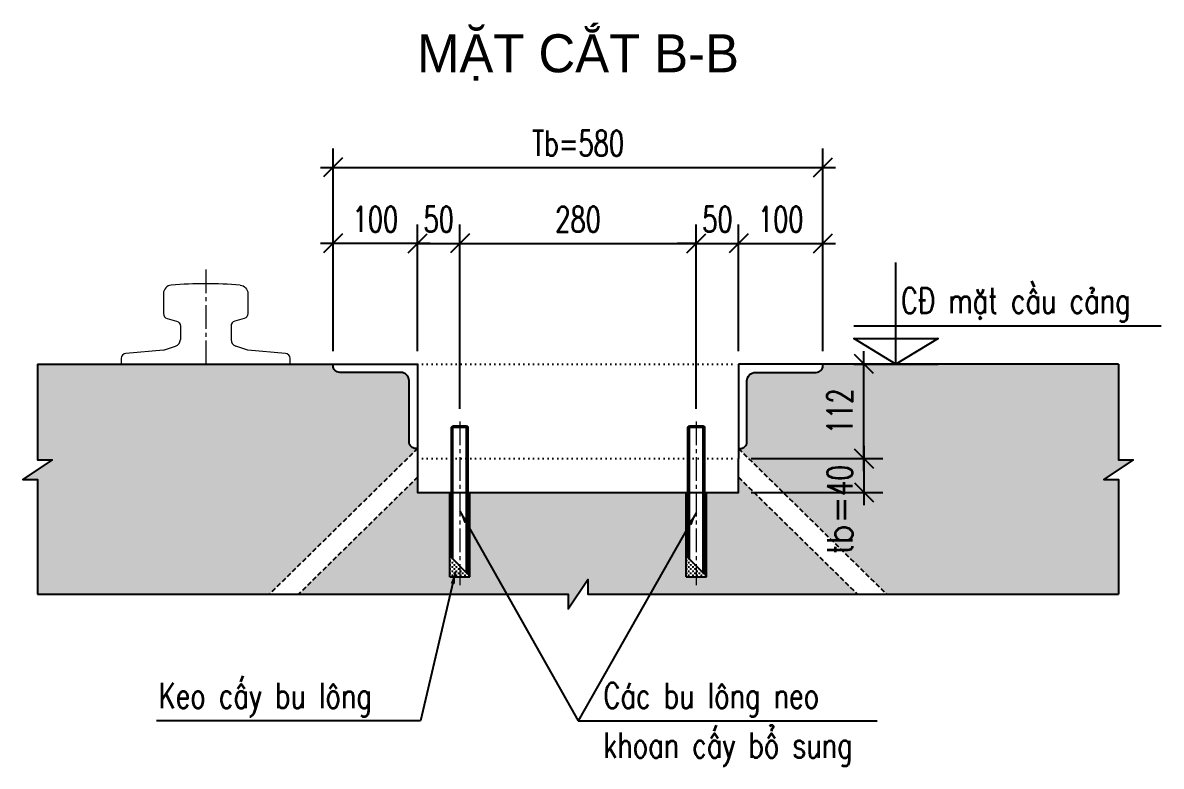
# Model space of a CAD drawing. Header units: millimetres. Extents: x -3040 to 7375, y -189092 to -182331.
# Drawn here: x 6027 to 7375, y -184488 to -183608 of the extents above; entities that cross this region are included whole.
import ezdxf
from ezdxf.enums import TextEntityAlignment as Align

# ---------------------------------------------------------------- set-up
doc = ezdxf.new("R2010")
doc.units = ezdxf.units.MM
doc.header["$LTSCALE"] = 75
doc.header["$MEASUREMENT"] = 0
for name, pattern in [('ACAD_ISO07W100', [3, 0, -3]), ('CENTER2', [1.125, 0.75, -0.125, 0.125, -0.125]), ('DASHED2', [9.525, 6.35, -3.175]), ('HIDDEN', [0.375, 0.25, -0.125])]:
    doc.linetypes.add(name, pattern=pattern)
doc.layers.get('Defpoints').update_dxf_attribs({"color": 255})
for name, color, linetype in [('CK_LEVEL_1', 7, 'Continuous'), ('DIM', 2, 'Continuous'), ('T-Dim', 8, 'Continuous'), ('T-Hatch', 8, 'Continuous'), ('T-Khuat', 8, 'DASHED2'), ('T-Manh', 8, 'Continuous'), ('T-Thay', 3, 'Continuous'), ('T-Thep', 1, 'Continuous'), ('T-Truc', 13, 'CENTER2'), ('TEXT', 4, 'Continuous')]:
    doc.layers.add(name, color=color, linetype=linetype)
doc.styles.add('HOA', font='VHAVAN.TTF', dxfattribs={"width": 0.85})
doc.styles.add('THUONG', font='vnsimple.shx', dxfattribs={"width": 0.75})
doc.styles.add('vnsimple', font='vnsimple.shx', dxfattribs={"width": 0.7})
doc.linetypes.add('ZIGZAG', pattern='A,0.0001,-0.2,[131,ltypeshp.shx,S=0.2,R=0,X=-0.2,Y=0],-0.4,[131,ltypeshp.shx,S=0.2,R=180,X=0.2,Y=0],-0.2', length=0.8001)
doc.dimstyles.new('1-15', dxfattribs={"dimscale": 150, "dimtxt": 0.2, "dimasz": 0.15, "dimexe": 0.15, "dimexo": 0.1, "dimgap": 0.09, "dimtad": 1, "dimdec": 0, "dimdsep": 46, "dimtxsty": 'vnsimple', "dimblk": 'OBLIQUE', "dimcen": 0.09, "dimdle": 0.1, "dimclrd": 256, "dimclre": 256, "dimclrt": 3, "dimadec": 0, "dimazin": 0, "dimtfac": 1, "dimtdec": 0, "dimtix": 1, "dimtmove": 1, "dimatfit": 3, "dimfxl": 1, "dimtolj": 1, "dimtzin": 0, "dimarcsym": 0})

# ---------------------------------------------------------------- blocks, each defined once
blk = doc.blocks.new('_Oblique')
at = {"color": 0, "linetype": 'ByBlock', "lineweight": -2}
blk.add_line((-0.5, -0.5), (0.5, 0.5), dxfattribs=at)
blk = doc.blocks.new('*D13')
at = {"layer": 'Defpoints', "color": 0, "transparency": 16777216}
for p in [(6544.8, -183869.1), (6494.8, -184011.8), (6544.8, -184079.8)]:
    blk.add_point(p, dxfattribs=at)
at = {"layer": 'T-Dim', "lineweight": -2, "transparency": 16777216}
for p, q in [((6494.8, -183996.8), (6494.8, -183846.6)), ((6544.8, -184064.8), (6544.8, -183846.6)), ((6494.8, -183869.1), (6472.3, -183869.1)), ((6494.8, -183869.1), (6544.8, -183869.1)), ((6544.8, -183869.1), (6567.3, -183869.1))]:
    blk.add_line(p, q, dxfattribs=at)
at = {"layer": 'T-Dim', "lineweight": -2, "transparency": 16777216, "xscale": 22.5, "yscale": 22.5, "zscale": 22.5}
blk.add_blockref('_Oblique', (6494.8, -183869.1), dxfattribs=at)
at = {"layer": 'T-Dim', "lineweight": -2, "transparency": 16777216, "xscale": 22.5, "yscale": 22.5, "zscale": 22.5, "rotation": 180}
blk.add_blockref('_Oblique', (6544.8, -183869.1), dxfattribs=at)
at = {"layer": 'T-Dim', "color": 3, "transparency": 16777216, "insert": (6519.8, -183840.6), "char_height": 30, "attachment_point": 5, "style": 'vnsimple'}
blk.add_mtext('\\A1;50', dxfattribs=at)
blk = doc.blocks.new('*D21')
at = {"layer": 'Defpoints', "color": 0, "linetype": 'Continuous', "transparency": 16777216}
for p in [(6974.8, -183869.1), (6874.8, -184011.8), (6974.8, -184011.8)]:
    blk.add_point(p, dxfattribs=at)
at = {"layer": 'T-Dim', "linetype": 'Continuous', "lineweight": -2, "transparency": 16777216}
for p, q in [((6874.8, -183996.8), (6874.8, -183846.6)), ((6974.8, -183996.8), (6974.8, -183846.6)), ((6859.8, -183869.1), (6989.8, -183869.1))]:
    blk.add_line(p, q, dxfattribs=at)
at = {"layer": 'T-Dim', "linetype": 'Continuous', "lineweight": -2, "transparency": 16777216, "xscale": 22.5, "yscale": 22.5, "zscale": 22.5, "rotation": 180}
blk.add_blockref('_Oblique', (6874.8, -183869.1), dxfattribs=at)
at = {"layer": 'T-Dim', "linetype": 'Continuous', "lineweight": -2, "transparency": 16777216, "xscale": 22.5, "yscale": 22.5, "zscale": 22.5}
blk.add_blockref('_Oblique', (6974.8, -183869.1), dxfattribs=at)
at = {"layer": 'T-Dim', "color": 3, "linetype": 'Continuous', "transparency": 16777216, "insert": (6924.8, -183840.6), "char_height": 30, "attachment_point": 5, "style": 'vnsimple'}
blk.add_mtext('\\A1;100', dxfattribs=at)
blk = doc.blocks.new('*D22')
at = {"layer": 'Defpoints', "color": 0, "linetype": 'Continuous', "transparency": 16777216}
for p in [(6394.8, -183869.1), (6394.8, -184011.8), (6494.8, -184011.8)]:
    blk.add_point(p, dxfattribs=at)
at = {"layer": 'T-Dim', "linetype": 'Continuous', "lineweight": -2, "transparency": 16777216}
for p, q in [((6394.8, -183996.8), (6394.8, -183846.6)), ((6494.8, -183996.8), (6494.8, -183846.6)), ((6509.8, -183869.1), (6379.8, -183869.1))]:
    blk.add_line(p, q, dxfattribs=at)
at = {"layer": 'T-Dim', "linetype": 'Continuous', "lineweight": -2, "transparency": 16777216, "xscale": 22.5, "yscale": 22.5, "zscale": 22.5, "rotation": 180}
blk.add_blockref('_Oblique', (6394.8, -183869.1), dxfattribs=at)
at = {"layer": 'T-Dim', "linetype": 'Continuous', "lineweight": -2, "transparency": 16777216, "xscale": 22.5, "yscale": 22.5, "zscale": 22.5}
blk.add_blockref('_Oblique', (6494.8, -183869.1), dxfattribs=at)
at = {"layer": 'T-Dim', "color": 3, "linetype": 'Continuous', "transparency": 16777216, "insert": (6444.8, -183840.6), "char_height": 30, "attachment_point": 5, "style": 'vnsimple'}
blk.add_mtext('\\A1;100', dxfattribs=at)
blk = doc.blocks.new('*D23')
at = {"layer": 'Defpoints', "color": 0, "transparency": 16777216}
for p in [(6974.8, -183779.1), (6394.8, -184011.8), (6974.8, -184011.8)]:
    blk.add_point(p, dxfattribs=at)
at = {"layer": 'T-Dim', "lineweight": -2, "transparency": 16777216}
for p, q in [((6394.8, -183996.8), (6394.8, -183756.6)), ((6974.8, -183996.8), (6974.8, -183756.6)), ((6379.8, -183779.1), (6989.8, -183779.1))]:
    blk.add_line(p, q, dxfattribs=at)
at = {"layer": 'T-Dim', "lineweight": -2, "transparency": 16777216, "xscale": 22.5, "yscale": 22.5, "zscale": 22.5, "rotation": 180}
blk.add_blockref('_Oblique', (6394.8, -183779.1), dxfattribs=at)
at = {"layer": 'T-Dim', "lineweight": -2, "transparency": 16777216, "xscale": 22.5, "yscale": 22.5, "zscale": 22.5}
blk.add_blockref('_Oblique', (6974.8, -183779.1), dxfattribs=at)
at = {"layer": 'T-Dim', "color": 3, "transparency": 16777216, "insert": (6684.8, -183750.6), "char_height": 30, "attachment_point": 5, "style": 'vnsimple'}
blk.add_mtext('\\A1;Tb=580', dxfattribs=at)
blk = doc.blocks.new('*D11')
at = {"layer": 'Defpoints', "color": 0, "transparency": 16777216}
for p in [(6824.8, -183869.1), (6544.8, -184079.8), (6824.8, -184079.8)]:
    blk.add_point(p, dxfattribs=at)
at = {"layer": 'T-Dim', "lineweight": -2, "transparency": 16777216}
for p, q in [((6544.8, -184064.8), (6544.8, -183846.6)), ((6824.8, -184064.8), (6824.8, -183846.6)), ((6529.8, -183869.1), (6839.8, -183869.1))]:
    blk.add_line(p, q, dxfattribs=at)
at = {"layer": 'T-Dim', "lineweight": -2, "transparency": 16777216, "xscale": 22.5, "yscale": 22.5, "zscale": 22.5, "rotation": 180}
blk.add_blockref('_Oblique', (6544.8, -183869.1), dxfattribs=at)
at = {"layer": 'T-Dim', "lineweight": -2, "transparency": 16777216, "xscale": 22.5, "yscale": 22.5, "zscale": 22.5}
blk.add_blockref('_Oblique', (6824.8, -183869.1), dxfattribs=at)
at = {"layer": 'T-Dim', "color": 3, "transparency": 16777216, "insert": (6684.8, -183840.6), "char_height": 30, "attachment_point": 5, "style": 'vnsimple'}
blk.add_mtext('\\A1;280', dxfattribs=at)
blk = doc.blocks.new('*D12')
at = {"layer": 'Defpoints', "color": 0, "transparency": 16777216}
for p in [(6874.8, -183869.1), (6874.8, -184011.8), (6824.8, -184079.8)]:
    blk.add_point(p, dxfattribs=at)
at = {"layer": 'T-Dim', "lineweight": -2, "transparency": 16777216}
for p, q in [((6824.8, -184064.8), (6824.8, -183846.6)), ((6874.8, -183996.8), (6874.8, -183846.6)), ((6824.8, -183869.1), (6802.3, -183869.1)), ((6824.8, -183869.1), (6874.8, -183869.1)), ((6874.8, -183869.1), (6897.3, -183869.1))]:
    blk.add_line(p, q, dxfattribs=at)
at = {"layer": 'T-Dim', "lineweight": -2, "transparency": 16777216, "xscale": 22.5, "yscale": 22.5, "zscale": 22.5}
blk.add_blockref('_Oblique', (6824.8, -183869.1), dxfattribs=at)
at = {"layer": 'T-Dim', "lineweight": -2, "transparency": 16777216, "xscale": 22.5, "yscale": 22.5, "zscale": 22.5, "rotation": 180}
blk.add_blockref('_Oblique', (6874.8, -183869.1), dxfattribs=at)
at = {"layer": 'T-Dim', "color": 3, "transparency": 16777216, "insert": (6849.8, -183840.6), "char_height": 30, "attachment_point": 5, "style": 'vnsimple'}
blk.add_mtext('\\A1;50', dxfattribs=at)
blk = doc.blocks.new('*D16')
at = {"layer": 'Defpoints', "color": 0, "transparency": 16777216}
for p in [(6874.8, -184123.8), (6874.8, -184163.8), (7023.3, -184163.8)]:
    blk.add_point(p, dxfattribs=at)
at = {"layer": 'T-Dim', "lineweight": -2, "transparency": 16777216}
for p, q in [((7023.3, -184108.8), (7023.3, -184178.8)), ((6889.8, -184123.8), (7045.8, -184123.8)), ((6889.8, -184163.8), (7045.8, -184163.8))]:
    blk.add_line(p, q, dxfattribs=at)
at = {"layer": 'T-Dim', "lineweight": -2, "transparency": 16777216, "xscale": 22.5, "yscale": 22.5, "zscale": 22.5}
for p, rotation in [((7023.3, -184123.8), 90), ((7023.3, -184163.8), 270)]:
    blk.add_blockref('_Oblique', p, dxfattribs=dict(at, rotation=rotation))
at = {"layer": 'T-Dim', "color": 3, "transparency": 16777216, "insert": (6994.8, -184184), "char_height": 30, "attachment_point": 5, "rotation": 90, "style": 'vnsimple'}
blk.add_mtext('\\A1;t{\\W1;b=}40', dxfattribs=at)
blk = doc.blocks.new('*D17')
at = {"layer": 'Defpoints', "color": 0, "transparency": 16777216}
for p in [(6874.8, -184011.8), (7023.3, -184011.8), (6874.8, -184123.8)]:
    blk.add_point(p, dxfattribs=at)
at = {"layer": 'T-Dim', "lineweight": -2, "transparency": 16777216}
for p, q in [((7023.3, -184138.8), (7023.3, -183996.8)), ((6889.8, -184011.8), (7045.8, -184011.8)), ((6889.8, -184123.8), (7045.8, -184123.8))]:
    blk.add_line(p, q, dxfattribs=at)
at = {"layer": 'T-Dim', "lineweight": -2, "transparency": 16777216, "xscale": 22.5, "yscale": 22.5, "zscale": 22.5}
for p, rotation in [((7023.3, -184011.8), 90), ((7023.3, -184123.8), 270)]:
    blk.add_blockref('_Oblique', p, dxfattribs=dict(at, rotation=rotation))
at = {"layer": 'T-Dim', "color": 3, "transparency": 16777216, "insert": (6994.8, -184067.8), "char_height": 30, "attachment_point": 5, "rotation": 90, "style": 'vnsimple'}
blk.add_mtext('\\A1;112', dxfattribs=at)

msp = doc.modelspace()

# ---------------------------------------------------------------- hatches: boundary and pattern name
at = {"layer": 'T-Hatch'}
h = msp.add_hatch(dxfattribs=at)
h.set_pattern_fill('BETONG', color=256, scale=10, pattern_type=2)
h.set_pattern_definition([(0, (767.49, -5454.89), (0, 51.961524), [1.25, -28.75]), (0, (767.49, -5452.725), (0, 51.961524), [1.25, -28.75]), (120, (767.49, -5454.89), (-45, -25.980762), [1.25, -28.75]), (120, (769.366, -5453.807), (-45, -25.980762), [1.25, -28.75]), (0, (782.49, -5428.91), (0, 51.961524), [1.25, -28.75]), (0, (782.49, -5426.744), (0, 51.961524), [1.25, -28.75]), (120, (782.49, -5428.91), (-45, -25.980762), [1.25, -28.75]), (120, (784.366, -5427.826), (-45, -25.980762), [1.25, -28.75]), (60, (768.74, -5454.89), (-45, 25.980762), [1.25, -28.75]), (60, (766.866, -5453.807), (-45, 25.980762), [1.25, -28.75]), (60, (783.74, -5480.87), (-45, 25.980762), [1.25, -28.75]), (60, (781.866, -5479.79), (-45, 25.980762), [1.25, -28.75]), (45, (767.491, -5454.89), (-10.6066017, 10.6066017), []), (50, (767.49, -5454.89), (71.726018, -6.275213), [7.5, -82.5]), (355, (767.49, -5454.89), (-13.875133, 75.219213), [6, -66]), (100.4514, (773.47, -5455.41), (57.850938, 68.943954), [6.37402, -70.11421]), (46.1842, (767.49, -5434.89), (106.724105, -16.5519), [11.25, -123.75]), (96.6356, (776.38, -5436.27), (93.46627, 97.41179), [9.56103, -105.1713]), (351.1842, (767.49, -5434.89), (93.466195, 97.41186), [9, -99]), (21, (777.49, -5439.89), (59.690705, -40.26189), [7.5, -82.5]), (326, (777.49, -5439.89), (24.331533, 72.515005), [6, -66]), (71.4514, (782.465, -5443.245), (84.022263, 32.25305), [6.37402, -70.11421]), (37.5, (767.49, -5454.89), (1.2159855, 33.2893854), [0, -65.2, 0, -67, 0, -66.25]), (7.5, (767.49, -5454.89), (26.306954, 39.441171), [0, -38.2, 0, -63.7, 0, -25.25]), (327.5, (745.19, -5454.89), (53.3822436, -2.255487), [0, -25, 0, -78, 0, -103.5]), (317.5, (735.19, -5454.89), (58.318617, 10.010498), [0, -32.5, 0, -51.8, 0, -73.5])])
h.paths.add_polyline_path([(6484.76, -184103.83), (6484.76, -184031.83, 0.4142136), (6474.76, -184021.83), (6402.76, -184021.83, -0.4142136), (6394.76, -184013.83), (6394.76, -184011.83), (6044.76, -184011.83), (6044.76, -184125.17), (6062.25, -184125.17), (6027.26, -184148.49), (6044.76, -184148.49), (6044.76, -184163.83), (6441.82, -184163.83), (6494.76, -184111.83), (6492.76, -184111.83, -0.4142136)])
h.paths.add_polyline_path([(6441.82, -184163.83), (6044.76, -184163.83), (6044.76, -184284.25), (6319.22, -184284.25)])
h.paths.add_polyline_path([(6532.76, -184163.83), (6476.28, -184163.83), (6353.68, -184284.25), (6673.09, -184284.25), (6673.09, -184301.74), (6696.42, -184266.76), (6696.42, -184284.25), (7015.83, -184284.25), (6893.23, -184163.83), (6836.76, -184163.83), (6836.76, -184263.83), (6812.76, -184263.83), (6812.76, -184163.83), (6556.76, -184163.83), (6556.76, -184263.83), (6532.76, -184263.83)])
h.paths.add_polyline_path([(6494.76, -184145.68), (6476.28, -184163.83), (6494.76, -184163.83)], flags=17)
h.paths.add_polyline_path([(7324.76, -184163.83), (6927.69, -184163.83), (7050.29, -184284.25), (7324.76, -184284.25)])
h.paths.add_polyline_path([(7324.76, -184011.83), (6974.76, -184011.83), (6974.76, -184013.83, -0.4142136), (6966.76, -184021.83), (6894.76, -184021.83, 0.4142136), (6884.76, -184031.83), (6884.76, -184103.83, -0.4142136), (6876.76, -184111.83), (6874.76, -184111.83), (6927.69, -184163.83), (7324.76, -184163.83), (7324.76, -184148.49), (7307.26, -184148.49), (7342.25, -184125.17), (7324.76, -184125.17)])
h.paths.add_polyline_path([(6874.76, -184145.68), (6874.76, -184163.83), (6893.23, -184163.83)], flags=17)
h.paths.add_polyline_path([(7017.31, -184247.67), (7017.31, -184120.38), (6972.31, -184120.38), (6972.31, -184247.67)], flags=9)
h.paths.add_polyline_path([(7017.31, -184098.33), (7017.31, -184037.33), (6972.31, -184037.33), (6972.31, -184098.33)], flags=24)
h = msp.add_hatch(dxfattribs=at)
h.set_pattern_fill('CROSS', color=256, scale=10)
h.set_pattern_definition([(0, (725.3436, -5096.8897), (2.5, 2.5), [1.25, -3.75]), (90, (725.9686, -5097.5147), (-2.5, 2.5), [1.25, -3.75])])
h.paths.add_polyline_path([(6534.76, -184160.83), (6532.76, -184160.83), (6532.76, -184263.83), (6544.76, -184263.83), (6544.76, -184250.83), (6534.76, -184240.83)])
h.paths.add_polyline_path([(6556.76, -184163.83), (6554.76, -184163.83), (6554.76, -184260.83), (6544.76, -184250.83), (6544.76, -184263.83), (6556.76, -184263.83)])
h = msp.add_hatch(dxfattribs=at)
h.set_pattern_fill('CROSS', color=256, scale=10)
h.set_pattern_definition([(0, (1005.3436, -5096.8897), (2.5, 2.5), [1.25, -3.75]), (90, (1005.9686, -5097.5147), (-2.5, 2.5), [1.25, -3.75])])
h.paths.add_polyline_path([(6814.76, -184160.83), (6812.76, -184160.83), (6812.76, -184263.83), (6824.76, -184263.83), (6824.76, -184250.83), (6814.76, -184240.83)])
h.paths.add_polyline_path([(6836.76, -184163.83), (6834.76, -184163.83), (6834.76, -184260.83), (6824.76, -184250.83), (6824.76, -184263.83), (6836.76, -184263.83)])

# ---------------------------------------------------------------- linework, layer by layer
at = {"layer": 'CK_LEVEL_1', "color": 3, "lineweight": -3}
for points in [[(6494.76, -184111.83), (6492.76, -184111.83, -0.4142136), (6484.76, -184103.83), (6484.76, -184031.83, 0.4142136), (6474.76, -184021.83), (6402.76, -184021.83, -0.4142136), (6394.76, -184013.83), (6394.76, -184011.83)], [(6874.76, -184111.83), (6876.76, -184111.83, 0.4142136), (6884.76, -184103.83), (6884.76, -184031.83, -0.4142136), (6894.76, -184021.83), (6966.76, -184021.83, 0.4142136), (6974.76, -184013.83), (6974.76, -184011.83)]]:
    msp.add_lwpolyline(points, format="xyb", dxfattribs=at)
at = {"layer": 'DIM', "linetype": 'Continuous'}
for p, q in [((7061.18, -184011.83), (7061.18, -183891.83)), ((7011.18, -183966.83), (7375.32, -183966.83)), ((7011.18, -184011.83), (7111.18, -184011.83))]:
    msp.add_line(p, q, dxfattribs=at)
msp.add_lwpolyline([(7061.18, -184011.83), (7011.18, -183981.83), (7111.18, -183981.83), (7061.18, -184011.83)], dxfattribs=at)
msp.add_solid([(7061.18, -184011.83), (7061.18, -183981.83), (7111.18, -183981.83), (7061.18, -184011.83)], dxfattribs=at)
at = {"layer": 'T-Khuat', "linetype": 'ACAD_ISO07W100', "ltscale": 0.025}
for p, q in [((6494.76, -184011.83), (6874.76, -184011.83)), ((6494.76, -184123.83), (6874.76, -184123.83))]:
    msp.add_line(p, q, dxfattribs=at)
at = {"layer": 'T-Khuat', "linetype": 'HIDDEN', "lineweight": -3, "ltscale": 0.3}
for p, q in [((6494.76, -184111.83), (6319.22, -184284.25)), ((6874.76, -184111.83), (7050.29, -184284.25)), ((6494.76, -184145.68), (6353.68, -184284.25)), ((6874.76, -184145.68), (7015.83, -184284.25))]:
    msp.add_line(p, q, dxfattribs=at)
at = {"layer": 'T-Khuat', "linetype": 'ZIGZAG', "lineweight": -3, "ltscale": 0.25}
msp.add_lwpolyline([(6494.76, -184123.83), (6494.76, -184163.83), (6874.76, -184163.83), (6874.76, -184123.83)], dxfattribs=at)
at = {"layer": 'T-Manh'}
for points in [[(6044.76, -184011.83), (6044.76, -184125.17), (6062.25, -184125.17), (6027.26, -184148.49), (6044.76, -184148.49), (6044.76, -184284.25)], [(7324.76, -184011.83), (7324.76, -184125.17), (7342.25, -184125.17), (7307.26, -184148.49), (7324.76, -184148.49), (7324.76, -184284.25)], [(6044.76, -184284.25), (6673.09, -184284.25), (6673.09, -184301.74), (6696.42, -184266.76), (6696.42, -184284.25), (7324.76, -184284.25)]]:
    msp.add_lwpolyline(points, dxfattribs=at)
at = {"layer": 'T-Thay', "lineweight": -3}
for p, q in [((6044.76, -184011.83), (6494.76, -184011.83)), ((6494.76, -184011.83), (6494.76, -184111.83)), ((6874.76, -184011.83), (6874.76, -184111.83)), ((7324.76, -184011.83), (6874.76, -184011.83)), ((6534.76, -184086.7), (6536.63, -184084.83)), ((6534.76, -184086.7), (6554.76, -184086.7)), ((6534.76, -184113.83), (6534.76, -184086.7)), ((6536.63, -184084.83), (6552.88, -184084.83)), ((6536.63, -184113.83), (6536.63, -184084.83)), ((6552.88, -184113.83), (6552.88, -184084.83)), ((6552.88, -184084.83), (6554.76, -184086.7)), ((6554.76, -184113.83), (6554.76, -184086.7)), ((6814.76, -184086.7), (6816.63, -184084.83)), ((6814.76, -184086.7), (6834.76, -184086.7)), ((6814.76, -184113.83), (6814.76, -184086.7)), ((6816.63, -184084.83), (6832.88, -184084.83)), ((6816.63, -184113.83), (6816.63, -184084.83)), ((6832.88, -184113.83), (6832.88, -184084.83)), ((6832.88, -184084.83), (6834.76, -184086.7)), ((6834.76, -184113.83), (6834.76, -184086.7)), ((6494.76, -184111.83), (6494.76, -184123.83)), ((6534.76, -184240.83), (6534.76, -184113.83)), ((6536.63, -184242.7), (6536.63, -184113.83)), ((6552.88, -184258.95), (6552.88, -184113.83)), ((6554.76, -184260.83), (6554.76, -184113.83)), ((6814.76, -184240.83), (6814.76, -184113.83)), ((6816.63, -184242.7), (6816.63, -184113.83)), ((6832.88, -184258.95), (6832.88, -184113.83)), ((6834.76, -184260.83), (6834.76, -184113.83)), ((6874.76, -184111.83), (6874.76, -184123.83)), ((6532.76, -184263.83), (6532.76, -184163.83)), ((6556.76, -184263.83), (6556.76, -184163.83)), ((6812.76, -184263.83), (6812.76, -184163.83)), ((6836.76, -184263.83), (6836.76, -184163.83)), ((6554.83, -184260.9), (6534.76, -184240.83)), ((6834.83, -184260.9), (6814.76, -184240.83))]:
    msp.add_line(p, q, dxfattribs=at)
for points in [[(6532.76, -184263.83), (6556.76, -184263.83)], [(6812.76, -184263.83), (6836.76, -184263.83)]]:
    msp.add_lwpolyline(points, dxfattribs=at)
at = {"layer": 'T-Thep', "linetype": 'Continuous', "lineweight": 13}
for points in [[(6203.02, -183918.5, 0.3904749), (6193.84, -183928.46), (6193.84, -183952.25, 0.3376244), (6198.24, -183958.04), (6209.43, -183961.11, -0.3376244), (6213.84, -183966.9), (6213.84, -183983.01)], [(6284.65, -183918.5, -0.3904749), (6293.84, -183928.46), (6293.84, -183952.25, -0.3376244), (6289.43, -183958.04), (6278.24, -183961.11, 0.3376244), (6273.84, -183966.9), (6273.84, -183983.01, 0.3248996), (6279.36, -183990.62)], [(6193.84, -183995.33), (6208.31, -183990.62, 0.3248996), (6213.84, -183983.01)], [(6193.84, -183995.33), (6149.3, -183999.34, 0.3881618), (6143.84, -184005.31), (6143.84, -184011.83), (6343.84, -184011.83), (6343.84, -184005.31, 0.3881618), (6338.37, -183999.34), (6293.84, -183995.33), (6279.36, -183990.62)]]:
    msp.add_lwpolyline(points, format="xyb", dxfattribs=at)
msp.add_arc((6243.84, -184416.83), 500, 85.31758, 94.68242, dxfattribs=at)
at = {"layer": 'T-Truc', "lineweight": 9, "ltscale": 0.5}
for p, q in [((6243.84, -183899.83), (6243.84, -184011.83)), ((6544.76, -184079.83), (6544.76, -184273.71)), ((6824.76, -184079.83), (6824.76, -184273.71))]:
    msp.add_line(p, q, dxfattribs=at)

# ---------------------------------------------------------------- texts
at = {"layer": 'TEXT', "style": 'HOA'}
msp.add_text('mÆt c¾t b-b', height=45, dxfattribs=at).set_placement((6684.76, -183644.12), align=Align.MIDDLE_CENTER)
at = {"layer": 'TEXT', "style": 'THUONG', "width": 0.75}
for s, p in [('C§ mÆt cÇu c¶ng', (7067.1, -183951.83)), ('Keo cÊy bu l«ng', (6187.99, -184419.25)), ('C¸c bu l«ng neo', (6714.76, -184419.25)), ('khoan cÊy bæ sung', (6714.76, -184477.82))]:
    msp.add_text(s, height=30, dxfattribs=at).set_placement(p)

# ---------------------------------------------------------------- dimensions: what is measured, and where the dimension line sits
at = {"layer": 'T-Dim'}
dim = msp.add_linear_dim(base=(6974.76, -183779.12), p1=(6394.76, -184011.83), p2=(6974.76, -184011.83), text='Tb=<>', dimstyle='1-15', dxfattribs=at)
dim.commit()
dim.dimension.update_dxf_attribs({"geometry": '*D23', "text_midpoint": (6684.76, -183750.62)})
at = {"layer": 'T-Dim', "linetype": 'Continuous'}
for base, p1, p2, picture, middle in [((6394.76, -183869.12), (6494.76, -184011.83), (6394.76, -184011.83), '*D22', (6444.76, -183840.62)), ((6974.76, -183869.12), (6874.76, -184011.83), (6974.76, -184011.83), '*D21', (6924.76, -183840.62))]:
    dim = msp.add_linear_dim(base=base, p1=p1, p2=p2, dimstyle='1-15', dxfattribs=at)
    dim.commit()
    dim.dimension.update_dxf_attribs({"geometry": picture, "text_midpoint": middle})
at = {"layer": 'T-Dim'}
for base, p1, p2, picture, middle in [((6544.76, -183869.12), (6494.76, -184011.83), (6544.76, -184079.83), '*D13', (6519.76, -183840.62)), ((6824.76, -183869.12), (6544.76, -184079.83), (6824.76, -184079.83), '*D11', (6684.76, -183840.62)), ((6874.76, -183869.12), (6824.76, -184079.83), (6874.76, -184011.83), '*D12', (6849.76, -183840.62))]:
    dim = msp.add_linear_dim(base=base, p1=p1, p2=p2, dimstyle='1-15', dxfattribs=at)
    dim.commit()
    dim.dimension.update_dxf_attribs({"geometry": picture, "text_midpoint": middle})
dim = msp.add_linear_dim(base=(7023.31, -184011.83), p1=(6874.76, -184123.83), p2=(6874.76, -184011.83), angle=90, dimstyle='1-15', dxfattribs=at)
dim.commit()
dim.dimension.update_dxf_attribs({"geometry": '*D17', "text_midpoint": (6994.81, -184067.83)})
dim = msp.add_linear_dim(base=(7023.31, -184163.83), p1=(6874.76, -184123.83), p2=(6874.76, -184163.83), angle=90, text='t{\\W1;b=}<>', dimstyle='1-15', dxfattribs=at)
dim.commit()
dim.dimension.update_dxf_attribs({"geometry": '*D16', "text_midpoint": (7023.31, -184184.03), "dimtype": 160})

# ---------------------------------------------------------------- leaders
at = {"layer": 'T-Dim', "linetype": 'Continuous'}
for points in [[(6544.76, -184185.89), (6684.76, -184434.25), (7038.9, -184434.25)], [(6824.76, -184188.12), (6684.76, -184434.25), (7038.9, -184434.25)], [(6539.81, -184257.23), (6498.23, -184434.25), (6185.63, -184434.25)]]:
    msp.add_leader(points, dimstyle='1-15', override={"dimasz": 0.1}, dxfattribs=at)

doc.saveas('drawing.dxf')
